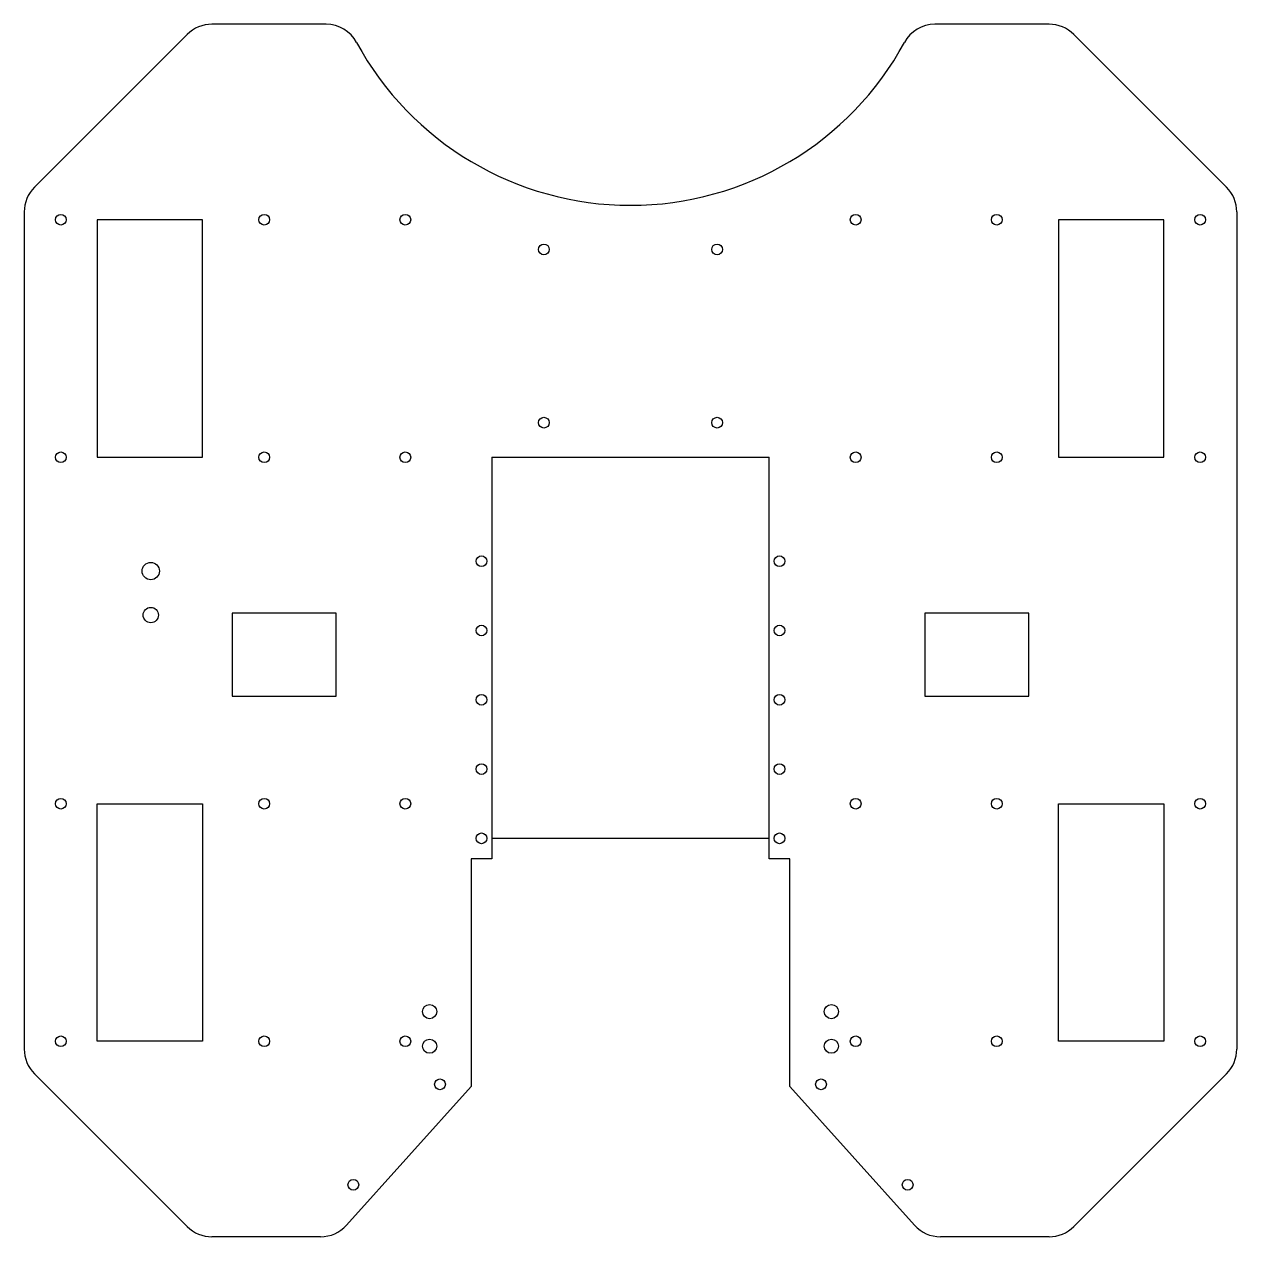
# Model space of a CAD drawing. Header units: millimetres. Extents: x -175 to 175, y -175 to 175.
import ezdxf

# ---------------------------------------------------------------- set-up
doc = ezdxf.new("R2010")
doc.units = ezdxf.units.MM

msp = doc.modelspace()

# ---------------------------------------------------------------- linework, layer by layer
at = {"color": 7, "linetype": 'Continuous', "lineweight": 25}
for p, q in [((-127.93, 172.07), (-172.07, 127.93)), ((-87.87, 175), (-120.86, 175)), ((120.86, 175), (87.87, 175)), ((172.07, 127.93), (127.93, 172.07)), ((-175, 120.86), (-175, -120.86)), ((175, 120.86), (175, -120.86)), ((-153.99, 118.58), (-153.99, 50)), ((-123.59, 118.58), (-153.99, 118.58)), ((-123.59, 50), (-123.59, 118.58)), ((123.59, 118.58), (123.59, 50)), ((153.99, 118.58), (123.59, 118.58)), ((153.99, 50), (153.99, 118.58)), ((-153.99, 50), (-123.59, 50)), ((-40, 50), (-40, -65.93)), ((-40, 50), (40, 50)), ((40, -65.93), (40, 50)), ((123.59, 50), (153.99, 50)), ((-115, 5), (-115, -19)), ((-85, 5), (-115, 5)), ((-85, -19), (-85, 5)), ((85, 5), (85, -19)), ((115, 5), (85, 5)), ((115, -19), (115, 5)), ((-115, -19), (-85, -19)), ((85, -19), (115, -19)), ((-153.99, -118.58), (-153.99, -50)), ((-153.99, -50), (-123.59, -50)), ((-123.59, -50), (-123.59, -118.58)), ((123.59, -50), (153.99, -50)), ((123.59, -118.58), (123.59, -50)), ((153.99, -50), (153.99, -118.58)), ((40, -60), (-40, -60)), ((-46, -65.93), (-46, -131.67)), ((-40, -65.93), (-46, -65.93)), ((46, -65.93), (40, -65.93)), ((46, -131.67), (46, -65.93)), ((-123.59, -118.58), (-153.99, -118.58)), ((153.99, -118.58), (123.59, -118.58)), ((-127.93, -172.07), (-172.07, -127.93)), ((127.93, -172.07), (172.07, -127.93)), ((-82.02, -171.69), (-46, -131.67)), ((46, -131.67), (82.02, -171.69)), ((-89.45, -175), (-120.86, -175)), ((120.86, -175), (89.45, -175))]:
    msp.add_line(p, q, dxfattribs=at)
for centre, radius in [((-164.43, 118.58), 1.55), ((-105.72, 118.58), 1.55), ((-65, 118.58), 1.55), ((65, 118.58), 1.55), ((105.72, 118.58), 1.55), ((164.43, 118.58), 1.55), ((-25, 110), 1.55), ((25, 110), 1.55), ((-25, 60), 1.55), ((25, 60), 1.55), ((-164.43, 50), 1.55), ((-105.72, 50), 1.55), ((-65, 50), 1.55), ((65, 50), 1.55), ((105.72, 50), 1.55), ((164.43, 50), 1.55), ((-43, 20), 1.55), ((43, 20), 1.55), ((-138.47, 17.16), 2.5), ((-138.47, 4.46), 2.21), ((-43, 0), 1.55), ((43, 0), 1.55), ((-43, -20), 1.55), ((43, -20), 1.55), ((-43, -40), 1.55), ((43, -40), 1.55), ((-164.43, -50), 1.55), ((-105.72, -50), 1.55), ((-65, -50), 1.55), ((65, -50), 1.55), ((105.72, -50), 1.55), ((164.43, -50), 1.55), ((-43, -60), 1.55), ((43, -60), 1.55), ((-58, -110), 2.05), ((58, -110), 2.05), ((-164.43, -118.58), 1.55), ((-105.72, -118.58), 1.55), ((-65, -118.58), 1.55), ((-58, -120), 2.05), ((58, -120), 2.05), ((65, -118.58), 1.55), ((105.72, -118.58), 1.55), ((164.43, -118.58), 1.55), ((-55, -131), 1.55), ((55, -131), 1.55), ((-80, -160), 1.55), ((80, -160), 1.55)]:
    msp.add_circle(centre, radius, dxfattribs=at)
for centre, radius, start, end in [((-120.86, 165), 10, 90, 135), ((-87.87, 165), 10, 28.5081, 90), ((87.87, 165), 10, 90, 151.4919), ((120.86, 165), 10, 45, 90), ((0, 212.73), 90, 208.5081, 331.4919), ((-165, 120.86), 10, 135, 180), ((165, 120.86), 10, 0, 45), ((-165, -120.86), 10, 180, 225), ((165, -120.86), 10, 315, 0), ((-120.86, -165), 10, 225, 270), ((-89.45, -165), 10, 270, 318.0128), ((89.45, -165), 10, 221.9872, 270), ((120.86, -165), 10, 270, 315)]:
    msp.add_arc(centre, radius, start, end, dxfattribs=at)

doc.saveas('drawing.dxf')
